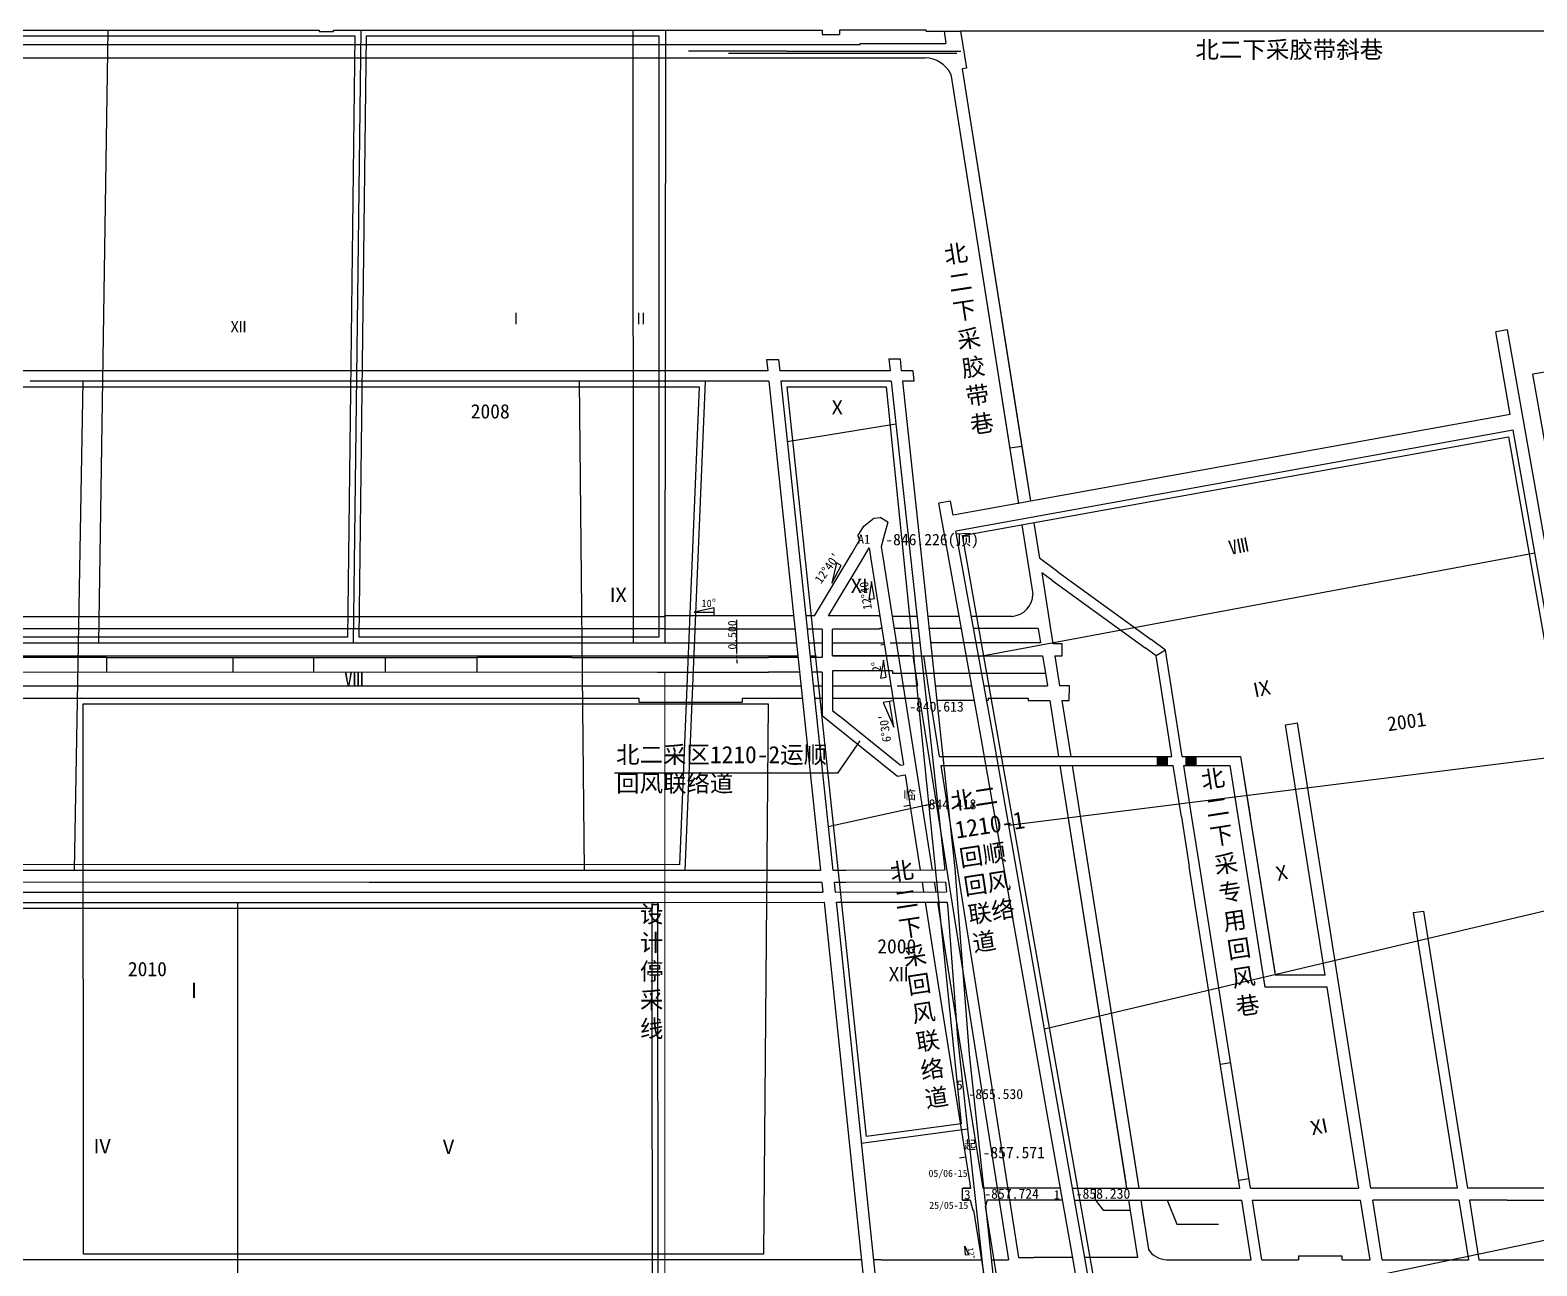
# Model space of a CAD drawing. Header units: millimetres. Extents: x 41513366 to 41522434, y 4590966 to 4600634.
# Drawn here: x 41518974 to 41519500, y 4597641 to 4598073 of the extents above; entities that cross this region are included whole.
import ezdxf

# ---------------------------------------------------------------- set-up
doc = ezdxf.new("R2010")
doc.units = ezdxf.units.MM
doc.header["$PDMODE"] = 35
doc.header["$PDSIZE"] = -5
doc.linetypes.add('ACAD_ISO02W100', pattern=[15, 12, -3])
doc.linetypes.add('SJHD', pattern=[10, 8, -2])
doc.layers.get('0').update_dxf_attribs({"lineweight": 18})
doc.layers.get('Defpoints').update_dxf_attribs({"lineweight": 18})
for name, color, linetype, lineweight in [('12-1煤巷道', 5, 'Continuous', 18), ('12煤巷道', 7, 'Continuous', 18), ('12煤巷道名称', 7, 'Continuous', 18), ('2016年12煤进尺', 7, 'Continuous', 18), ('7煤巷道', 6, 'Continuous', 18), ('停采线', 255, 'Continuous', 18), ('图纸改动标记', 2, 'Continuous', 18), ('岩巷', 30, 'Continuous', 18), ('工作面月末位置', 7, 'Continuous', 18), ('采空区工作面颜色', 6, 'Continuous', 18)]:
    doc.layers.add(name, color=color, linetype=linetype, lineweight=lineweight)
doc.styles.add('仿宋_GB2312', font='')
doc.styles.add('图签仿宋', font='')
doc.styles.add('正体', font='')
doc.styles.add('正等线体', font='simhei.ttf')
doc.styles.get('仿宋_GB2312').set_extended_font_data('宋体')
doc.styles.get('图签仿宋').set_extended_font_data('宋体')
doc.styles.get('正体').set_extended_font_data('宋体')
doc.dimstyles.new('测量用', dxfattribs={"dimtxt": 3, "dimasz": 2, "dimexe": 0, "dimexo": 0, "dimgap": 0.5, "dimtad": 1, "dimdec": 3, "dimzin": 0, "dimdsep": 46, "dimtxsty": '图签仿宋', "dimcen": 0.09, "dimdle": 4, "dimaunit": 1, "dimadec": 3, "dimazin": 2, "dimtfac": 1, "dimtdec": 3, "dimtix": 1, "dimtmove": 0, "dimatfit": 3, "dimfxl": 1, "dimtolj": 1, "dimarcsym": 1})

# ---------------------------------------------------------------- blocks, each defined once
blk = doc.blocks.new('*D106')
at = {"layer": '2016年12煤进尺', "color": 0, "linetype": 'Continuous', "lineweight": -2, "ltscale": 2}
for p, q in [((41519221.05, 4597855.26), (41519221.05, 4597866.86)), ((41519221.05, 4597853.76), (41519221.05, 4597854.26)), ((41519221.05, 4597852.76), (41519221.05, 4597851.76))]:
    blk.add_line(p, q, dxfattribs=at)
at = {"layer": '2016年12煤进尺', "color": 0, "ltscale": 2}
for points in [[(41519220.89, 4597855.26), (41519221.22, 4597855.26), (41519221.05, 4597854.26)], [(41519220.89, 4597852.76), (41519221.22, 4597852.76), (41519221.05, 4597853.76)]]:
    blk.add_solid(points, dxfattribs=at)
at = {"layer": 'Defpoints', "color": 0, "ltscale": 2}
for p in [(41519221.05, 4597854.26), (41519221.05, 4597854.26), (41519221.05, 4597853.76)]:
    blk.add_point(p, dxfattribs=at)
at = {"layer": '2016年12煤进尺', "color": 0, "lineweight": -3, "ltscale": 2, "insert": (41519219.45, 4597861.6), "char_height": 3, "attachment_point": 5, "rotation": 90, "style": '图签仿宋'}
blk.add_mtext('\\A1;0.500', dxfattribs=at)

msp = doc.modelspace()

# ---------------------------------------------------------------- hatches: boundary and pattern name
at = {"layer": '图纸改动标记', "lineweight": -3, "ltscale": 2}
for points in [[(41519371.5128, 4597819.209), (41519367.5128, 4597819.209), (41519367.5128, 4597816.009), (41519371.5128, 4597816.009)], [(41519381.5115, 4597819.209), (41519377.5115, 4597819.209), (41519377.5115, 4597816.009), (41519381.5115, 4597816.009)]]:
    msp.add_hatch(color=3, dxfattribs=at).paths.add_polyline_path(points, flags=0)

# ---------------------------------------------------------------- linework, layer by layer
at = {"linetype": 'ByBlock', "lineweight": -3, "ltscale": 0.5}
for p, q in [((41519001.263, 4597848.564), (41519001.263, 4597853.764)), ((41519045.263, 4597848.564), (41519045.263, 4597853.764)), ((41519073.4083, 4597848.564), (41519073.4083, 4597853.764)), ((41519098.408, 4597848.564), (41519098.408, 4597853.764)), ((41519130.408, 4597848.564), (41519130.408, 4597853.764))]:
    msp.add_line(p, q, dxfattribs=at)
at = {"layer": '12-1煤巷道', "lineweight": -3}
for p, q in [((41518800.762, 4598072.595), (41519075.297, 4598072.595)), ((41519075.297, 4598072.595), (41519075.297, 4598072.095)), ((41519075.297, 4598072.095), (41519080.297, 4598072.095)), ((41519080.297, 4598072.595), (41519250.813, 4598072.595)), ((41519080.297, 4598072.095), (41519080.297, 4598072.595)), ((41519250.813, 4598072.595), (41519250.813, 4598071.095)), ((41519256.813, 4598072.595), (41519256.813, 4598071.095)), ((41519287.111, 4598072.595), (41519270.096, 4598072.595)), ((41519287.111, 4598072.195), (41519287.111, 4598072.595)), ((41519250.813, 4598071.095), (41519256.813, 4598071.095)), ((41518654.991, 4597858.864), (41519241.8574, 4597858.864)), ((41518824.215, 4597854.264), (41519242.3451, 4597854.264)), ((41519282.4546, 4597854.264), (41519284.1139, 4597843.79)), ((41519286.1053, 4597854.264), (41519287.9493, 4597842.6213)), ((41518889.516, 4597843.79), (41519151.529, 4597843.79)), ((41519028.708, 4597843.79), (41519243.4555, 4597843.79)), ((41519247.679, 4597843.79), (41519250.822, 4597843.79)), ((41519254.422, 4597843.79), (41519274.7991, 4597843.79)), ((41519254.422, 4597843.79), (41519274.7991, 4597843.79)), ((41519276.9253, 4597843.79), (41519284.1139, 4597843.79)), ((41519276.9253, 4597843.79), (41519284.1139, 4597843.79)), ((41519287.9493, 4597842.6213), (41519291.6573, 4597819.209)), ((41519290.2662, 4597843.79), (41519303.0012, 4597843.79)), ((41519307.2694, 4597843.79), (41519329.3783, 4597843.79)), ((41518945.7325, 4597839.59), (41519151.529, 4597839.59)), ((41519028.708, 4597839.59), (41519186.839, 4597839.59)), ((41519186.839, 4597839.59), (41519186.839, 4597838.19)), ((41519186.839, 4597838.19), (41519222.839, 4597838.19)), ((41519222.839, 4597839.59), (41519243.9007, 4597839.59)), ((41519222.839, 4597839.59), (41519222.839, 4597838.19)), ((41519248.1243, 4597839.59), (41519250.822, 4597839.59)), ((41519254.422, 4597839.59), (41519284.7792, 4597839.59)), ((41519254.422, 4597839.59), (41519284.7792, 4597839.59)), ((41519284.7792, 4597839.59), (41519306.7484, 4597700.9057)), ((41519290.794, 4597838.89), (41519303.8882, 4597838.89)), ((41519308.1565, 4597838.89), (41519308.7186, 4597838.89)), ((41519308.7186, 4597839.59), (41519322.7186, 4597839.59)), ((41519308.7186, 4597839.59), (41519308.7186, 4597838.89)), ((41519322.7186, 4597839.59), (41519322.7186, 4597838.69)), ((41519322.7186, 4597838.69), (41519330.1831, 4597838.69)), ((41519292.1596, 4597816.009), (41519310.3041, 4597701.4689)), ((41519306.7484, 4597700.9057), (41519311.2844, 4597672.2715)), ((41519310.3041, 4597701.4689), (41519314.8401, 4597672.8348)), ((41519311.2844, 4597672.2715), (41519315.8279, 4597643.59)), ((41519314.8401, 4597672.8348), (41519319.3461, 4597644.39)), ((41519264.4763, 4597643.59), (41518913.696, 4597643.59)), ((41519264.4763, 4597643.59), (41519249.4311, 4597643.59)), ((41519271.4175, 4597643.59), (41519268.6957, 4597643.59)), ((41519271.4175, 4597643.59), (41519268.6957, 4597643.59)), ((41519271.4175, 4597643.59), (41519306.554, 4597643.59)), ((41519271.4175, 4597643.59), (41519306.554, 4597643.59)), ((41519309.8214, 4597643.59), (41519315.8279, 4597643.59)), ((41519319.3461, 4597644.39), (41519324.603, 4597644.39)), ((41519338.329, 4597644.39), (41519324.603, 4597644.39)), ((41519360.8431, 4597644.39), (41519342.5927, 4597644.39))]:
    msp.add_line(p, q, dxfattribs=at)
for points in [[(41519270.096, 4598072.595), (41519256.813, 4598072.595)], [(41519287.111, 4598072.195), (41519293.3366, 4598072.195)], [(41519246.0376, 4597858.864), (41519250.822, 4597858.864)], [(41519254.422, 4597858.864), (41519272.4112, 4597858.864)], [(41519274.5374, 4597858.864), (41519284.9167, 4597858.864)], [(41519326.9996, 4597858.864), (41519288.6423, 4597858.864)], [(41519331.9775, 4597854.264), (41519334.5775, 4597854.264), (41519334.5775, 4597858.464), (41519331.3173, 4597858.4478)], [(41519246.5227, 4597854.264), (41519248.822, 4597854.264)], [(41519254.422, 4597854.264), (41519282.4546, 4597854.264)], [(41519286.1053, 4597854.264), (41519298.088, 4597854.264)], [(41519301.9659, 4597854.264), (41519327.7255, 4597854.264)], [(41519334.435, 4597838.69), (41519337.035, 4597838.69), (41519337.1306, 4597843.7955), (41519333.6303, 4597843.79)]]:
    msp.add_lwpolyline(points, dxfattribs=at)
at = {"layer": '12煤巷道', "color": 7, "lineweight": -3}
for p, q in [((41519293.3366, 4598072.195), (41519293.9993, 4598067.995)), ((41519293.3366, 4598072.195), (41519293.9993, 4598067.995)), ((41519608.917, 4598072.195), (41519299.1052, 4598072.195)), ((41519299.1052, 4598072.195), (41519301.1292, 4598059.3683)), ((41519295.6916, 4598057.2708), (41519315.169, 4597933.8377)), ((41519295.6916, 4598057.2708), (41519319.3542, 4597907.3148)), ((41519299.6494, 4598059.1348), (41519319.3177, 4597934.4923)), ((41519299.6494, 4598059.1348), (41519323.458, 4597908.254)), ((41519315.169, 4597933.8377), (41519319.3542, 4597907.3148)), ((41519319.3177, 4597934.4923), (41519323.458, 4597908.254)), ((41519319.3177, 4597934.4923), (41519323.458, 4597908.254)), ((41519320.509, 4597899.9966), (41519324.3218, 4597875.8342)), ((41519320.509, 4597899.9966), (41519324.3218, 4597875.8341)), ((41519324.6429, 4597900.745), (41519326.6022, 4597888.3285)), ((41519324.6429, 4597900.745), (41519326.6022, 4597888.3285)), ((41519324.6429, 4597900.745), (41519326.6022, 4597888.3285)), ((41519333.0124, 4597883.6656), (41519326.6022, 4597888.3285)), ((41519327.3957, 4597883.2995), (41519331.3173, 4597858.4478)), ((41519327.3957, 4597883.2995), (41519331.3173, 4597858.4478)), ((41519327.3957, 4597883.2995), (41519331.3173, 4597858.4478)), ((41519330.8947, 4597880.7544), (41519327.3957, 4597883.2995)), ((41519333.0124, 4597883.6656), (41519365.5596, 4597859.9901)), ((41519330.8947, 4597880.7544), (41519363.4419, 4597857.0789)), ((41519326.2107, 4597863.864), (41519326.9996, 4597858.864)), ((41519326.2107, 4597863.864), (41519326.9996, 4597858.864)), ((41519367.2772, 4597854.289), (41519363.4419, 4597857.0789)), ((41519370.6008, 4597856.323), (41519365.5596, 4597859.9901)), ((41519372.8316, 4597842.1861), (41519370.6008, 4597856.323)), ((41519001.263, 4597853.764), (41518963.263, 4597853.764)), ((41519001.263, 4597853.764), (41519045.263, 4597853.764)), ((41519045.263, 4597853.764), (41519073.4083, 4597853.764)), ((41519073.4083, 4597853.764), (41519098.408, 4597853.764)), ((41519098.408, 4597853.764), (41519130.408, 4597853.764)), ((41519163.408, 4597853.764), (41519130.408, 4597853.764)), ((41519163.408, 4597853.764), (41519193.408, 4597853.764)), ((41519193.408, 4597853.764), (41519232.108, 4597853.764)), ((41519242.3981, 4597853.764), (41519232.108, 4597853.764)), ((41519250.822, 4597853.764), (41519246.6216, 4597853.764)), ((41519281.422, 4597854.264), (41519254.422, 4597854.264)), ((41519281.422, 4597854.264), (41519323.422, 4597854.264)), ((41519323.422, 4597854.264), (41519327.7255, 4597854.264)), ((41519331.9775, 4597854.264), (41519333.6303, 4597843.79)), ((41519331.9775, 4597854.264), (41519333.6303, 4597843.79)), ((41519369.2756, 4597841.6249), (41519367.2772, 4597854.289)), ((41519193.408, 4597848.564), (41519232.108, 4597848.564)), ((41519242.9494, 4597848.564), (41519232.108, 4597848.564)), ((41519250.822, 4597848.564), (41519247.1729, 4597848.564)), ((41519275.366, 4597849.064), (41519254.422, 4597849.064)), ((41519275.366, 4597849.064), (41519275.366, 4597848.264)), ((41519275.366, 4597848.264), (41519281.422, 4597848.264)), ((41519281.422, 4597848.264), (41519323.422, 4597848.264)), ((41519323.422, 4597848.264), (41519328.6723, 4597848.264)), ((41519328.6723, 4597848.264), (41519329.3783, 4597843.79)), ((41519372.8128, 4597819.209), (41519369.2756, 4597841.6249)), ((41519376.4573, 4597819.209), (41519372.8316, 4597842.1861)), ((41519330.1831, 4597838.69), (41519333.2571, 4597819.209)), ((41519334.435, 4597838.69), (41519337.5091, 4597819.209)), ((41519334.435, 4597838.69), (41519337.5091, 4597819.209)), ((41519412.5035, 4597830.2433), (41519416.6522, 4597830.8979)), ((41519291.6573, 4597819.209), (41519333.2571, 4597819.209)), ((41519292.1596, 4597816.009), (41519333.7621, 4597816.009)), ((41519333.2571, 4597819.209), (41519337.5091, 4597819.209)), ((41519333.7621, 4597816.009), (41519356.7386, 4597670.4014)), ((41519333.7621, 4597816.009), (41519338.014, 4597816.009)), ((41519337.5091, 4597819.209), (41519369.7871, 4597819.209)), ((41519338.014, 4597816.009), (41519360.9037, 4597670.9515)), ((41519338.014, 4597816.009), (41519373.3177, 4597816.009)), ((41519369.7871, 4597819.209), (41519372.8128, 4597819.209)), ((41519376.1337, 4597798.1637), (41519373.3177, 4597816.009)), ((41519376.4573, 4597819.209), (41519396.787, 4597819.209)), ((41519376.9623, 4597816.009), (41519393.0415, 4597816.009)), ((41519379.6897, 4597798.7248), (41519376.9623, 4597816.009)), ((41519393.0415, 4597816.009), (41519405.2838, 4597738.715)), ((41519396.787, 4597819.209), (41519408.8709, 4597742.915)), ((41519382.4218, 4597781.4092), (41519379.6898, 4597798.7248)), ((41519376.1337, 4597798.1637), (41519378.8661, 4597780.8482)), ((41519457.0072, 4597764.7162), (41519460.5625, 4597765.2816)), ((41519426.2821, 4597742.915), (41519408.8709, 4597742.915)), ((41519426.9448, 4597738.715), (41519405.2838, 4597738.715)), ((41519472.9719, 4597664.3593), (41519442.9312, 4597664.3593)), ((41519489.8294, 4597664.3593), (41519476.6173, 4597664.3593)), ((41519446.2155, 4597643.588), (41519476.2785, 4597643.588))]:
    msp.add_line(p, q, dxfattribs=at)
at = {"layer": '12煤巷道', "color": 30, "lineweight": -3}
for p, q in [((41519250.822, 4597863.664), (41519250.822, 4597853.764)), ((41519254.422, 4597854.264), (41519254.422, 4597863.664)), ((41519250.822, 4597848.564), (41519250.822, 4597833.5078)), ((41519254.422, 4597849.064), (41519254.422, 4597835.2282)), ((41519254.422, 4597835.2282), (41519256.8264, 4597833.2873)), ((41519250.822, 4597833.5078), (41519254.5673, 4597830.4844)), ((41519254.5669, 4597830.4839), (41519277.0339, 4597812.3494)), ((41519278.0495, 4597816.1548), (41519256.8264, 4597833.2873)), ((41519278.0495, 4597816.1548), (41519279.1497, 4597816.3289)), ((41519277.0325, 4597812.3492), (41519279.7123, 4597812.7731))]:
    msp.add_line(p, q, dxfattribs=at)
at = {"layer": '12煤巷道', "color": 0, "lineweight": 20}
for p, q in [((41519001.263, 4597848.564), (41518963.263, 4597848.564)), ((41519001.263, 4597848.564), (41519045.263, 4597848.564)), ((41519073.4083, 4597848.564), (41519045.263, 4597848.564)), ((41519073.4083, 4597848.564), (41519098.408, 4597848.564)), ((41519098.408, 4597848.564), (41519130.408, 4597848.564)), ((41519130.408, 4597848.564), (41519163.408, 4597848.564)), ((41519193.408, 4597848.564), (41519163.408, 4597848.564))]:
    msp.add_line(p, q, dxfattribs=at)
at = {"layer": '12煤巷道', "color": 7, "linetype": 'ACAD_ISO02W100', "lineweight": -3, "ltscale": 0.3}
for p, q in [((41519292.1596, 4597816.009), (41519333.7621, 4597816.009)), ((41519292.6495, 4597819.209), (41519333.2571, 4597819.209)), ((41519403.2884, 4597751.3131), (41519405.2838, 4597738.715)), ((41519407.4367, 4597751.9701), (41519408.8709, 4597742.915))]:
    msp.add_line(p, q, dxfattribs=at)
at = {"layer": '12煤巷道', "lineweight": -3}
for p, q in [((41519333.7621, 4597816.009), (41519357.0195, 4597668.621)), ((41519333.7621, 4597816.009), (41519357.0195, 4597668.621)), ((41519338.014, 4597816.009), (41519361.2715, 4597668.621)), ((41519338.014, 4597816.009), (41519361.2715, 4597668.621)), ((41519386.3323, 4597733.5333), (41519378.8661, 4597780.8482)), ((41519389.8882, 4597734.0944), (41519382.422, 4597781.4093)), ((41519396.5754, 4597668.621), (41519386.3323, 4597733.5333)), ((41519400.2199, 4597668.621), (41519389.8882, 4597734.0944)), ((41519338.1715, 4597668.621), (41519361.2715, 4597668.621)), ((41519338.915, 4597664.421), (41519361.9342, 4597664.421)), ((41519357.6823, 4597664.421), (41519360.8431, 4597644.39)), ((41519361.9342, 4597664.421), (41519364.6492, 4597647.2154)), ((41519361.9342, 4597664.421), (41519363.272, 4597655.9435)), ((41519400.5248, 4597643.5897), (41519397.2381, 4597664.421)), ((41519404.1693, 4597643.5897), (41519400.8826, 4597664.421))]:
    msp.add_line(p, q, dxfattribs=at)
at = {"layer": '12煤巷道', "color": 7, "lineweight": -3, "ltscale": 0.3}
for p, q in [((41519393.0415, 4597816.009), (41519403.2884, 4597751.3131)), ((41519393.0415, 4597816.009), (41519395.9359, 4597797.7345)), ((41519396.787, 4597819.209), (41519407.4367, 4597751.9701)), ((41519396.787, 4597819.209), (41519400.0842, 4597798.3915))]:
    msp.add_line(p, q, dxfattribs=at)
at = {"layer": '12煤巷道', "color": 7, "lineweight": -3}
for points in [[(41518536.155, 4598067.595), (41519264.094, 4598067.595), (41519264.094, 4598067.995), (41519268.414, 4598067.995), (41519293.9993, 4598067.995)], [(41518767.893, 4598062.995), (41519268.414, 4598062.995), (41519286.7678, 4598062.995)], [(41519301.1292, 4598059.3683), (41519299.6494, 4598059.1348)], [(41518764.0544, 4597868.0662), (41519195.7493, 4597868.0634)], [(41519240.8608, 4597868.264), (41519195.7492, 4597868.264), (41519195.7493, 4597868.064)], [(41519206.1173, 4597869.5584), (41519213.116, 4597869.5584), (41519213.1125, 4597871.0809), (41519206.1173, 4597869.5584)], [(41519213.116, 4597868.264), (41519213.116, 4597869.5584)], [(41519248.0887, 4597868.264), (41519245.0844, 4597868.264)], [(41519270.7861, 4597868.064), (41519270.7861, 4597868.264), (41519252.9825, 4597868.264)], [(41519270.9538, 4597868.064), (41519270.7861, 4597868.064)], [(41519283.906, 4597868.064), (41519275.2062, 4597868.064)], [(41519298.6068, 4597868.064), (41519287.6512, 4597868.064)], [(41519317.0624, 4597868.064), (41519302.8751, 4597868.064)], [(41518654.991, 4597863.8952), (41519195.7491, 4597863.8634)], [(41519195.7491, 4597863.864), (41519195.7491, 4597863.664)], [(41519241.3485, 4597863.664), (41519195.7491, 4597863.664)], [(41519250.822, 4597863.664), (41519245.572, 4597863.664)], [(41519270.7861, 4597863.864), (41519270.7861, 4597863.664), (41519254.422, 4597863.664)], [(41519271.6191, 4597863.864), (41519270.7861, 4597863.864)], [(41519284.3674, 4597863.864), (41519275.8715, 4597863.864)], [(41519299.3671, 4597863.864), (41519287.873, 4597863.864)], [(41519326.2107, 4597863.864), (41519303.6354, 4597863.864)], [(41519331.9775, 4597854.264), (41519334.5775, 4597854.264)], [(41519426.2821, 4597742.915), (41519412.5035, 4597830.2433)], [(41519472.2966, 4597668.6019), (41519442.2585, 4597668.6214), (41519435.8212, 4597709.405), (41519416.6522, 4597830.8979)], [(41519460.5625, 4597765.2816), (41519473.6446, 4597683.0332), (41519475.9423, 4597668.5996)], [(41519489.8295, 4597668.5906), (41519475.9423, 4597668.5996)], [(41519446.2152, 4597643.5897), (41519443.3912, 4597661.4453), (41519442.9312, 4597664.3593)], [(41519472.9719, 4597664.3593), (41519476.2782, 4597643.5897)], [(41519476.6173, 4597664.3593), (41519479.9239, 4597643.588)], [(41519432.223, 4597643.588), (41519432.223, 4597644.8897), (41519417.023, 4597644.8897), (41519417.023, 4597643.588)], [(41519446.2152, 4597643.5897), (41519476.2782, 4597643.5897)], [(41519479.9236, 4597643.5897), (41519505.3641, 4597643.5897)], [(41519479.9239, 4597643.588), (41519542.935, 4597643.588)]]:
    msp.add_lwpolyline(points, dxfattribs=at)
for points in [[(41519457.0072, 4597764.7162), (41519470.0893, 4597682.4676, 0.00003268), (41519470.0893, 4597682.4673), (41519472.2966, 4597668.6019)], [(41519441.963, 4597643.5897), (41519439.2427, 4597660.7895, -0.00007802), (41519439.2426, 4597660.7902), (41519438.6695, 4597664.421)]]:
    msp.add_lwpolyline(points, format="xyb", dxfattribs=at)
at = {"layer": '12煤巷道', "lineweight": -3}
msp.add_lwpolyline([(41519400.2199, 4597668.621), (41519438.0066, 4597668.621), (41519431.6726, 4597708.7502, -0.00001478), (41519431.6726, 4597708.7504), (41519426.9448, 4597738.715)], format="xyb", dxfattribs=at)
for points in [[(41519361.2715, 4597668.621), (41519396.5754, 4597668.621)], [(41519361.9342, 4597664.421), (41519397.2381, 4597664.421)], [(41519400.8826, 4597664.421), (41519438.6695, 4597664.421)], [(41519370.9728, 4597643.5897), (41519400.5248, 4597643.5897)], [(41519404.1693, 4597643.5897), (41519417.023, 4597643.5897)], [(41519432.223, 4597643.5897), (41519441.963, 4597643.5897)]]:
    msp.add_lwpolyline(points, dxfattribs=at)
at = {"layer": '12煤巷道', "color": 7, "lineweight": -3}
for centre, radius, start, end in [((41519286.1438, 4598052.2043), 10.8087, 27.952902, 86.690559), ((41519316.4227, 4597875.9378), 7.8998, 274.64488, 359.248127)]:
    msp.add_arc(centre, radius, start, end, dxfattribs=at)
at = {"layer": '12煤巷道', "lineweight": -3}
msp.add_arc((41519371.2988, 4597651.4856), 7.9026, 212.707473, 268.019052, dxfattribs=at)
at = {"layer": '2016年12煤进尺', "color": 0, "lineweight": -3, "ltscale": 2}
for p, q in [((41519293.3366, 4598072.195), (41519299.1052, 4598072.195)), ((41519316.2744, 4597926.8327), (41519320.423, 4597927.4873)), ((41519327.7255, 4597854.264), (41519328.6723, 4597848.264)), ((41519351.686, 4597702.4204), (41519356.3621, 4597672.7871))]:
    msp.add_line(p, q, dxfattribs=at)
at = {"layer": '2016年12煤进尺', "color": 2, "lineweight": -3, "ltscale": 2}
for p, q in [((41519370.6008, 4597856.323), (41519367.2772, 4597854.289)), ((41519389.7472, 4597711.8921), (41519393.3016, 4597712.4529)), ((41519396.1379, 4597671.3932), (41519399.6915, 4597671.9538))]:
    msp.add_line(p, q, dxfattribs=at)
at = {"layer": '2016年12煤进尺', "color": 30, "lineweight": -3, "ltscale": 2}
msp.add_lwpolyline([(41519263.967, 4597824.676), (41519256.1098, 4597813.3244), (41519178.3318, 4597813.3244)], dxfattribs=at)
at = {"layer": '7煤巷道', "lineweight": -3}
for p, q in [((41519231.3835, 4597957.7478), (41519235.607, 4597957.7475)), ((41519231.3835, 4597957.7478), (41519231.8044, 4597953.7703)), ((41519235.607, 4597957.7475), (41519236.0279, 4597953.7699)), ((41519274.0304, 4597957.9596), (41519277.9675, 4597957.9559)), ((41519274.0304, 4597957.9596), (41519274.491, 4597953.7666)), ((41519277.9675, 4597957.9559), (41519278.4188, 4597953.7663)), ((41519282.442, 4597953.7659), (41519282.8298, 4597950.1659)), ((41519016.2424, 4597950.107), (41518974.5114, 4597950.0831)), ((41519054.7418, 4597950.128), (41519016.2424, 4597950.107)), ((41519099.7693, 4597950.167), (41519054.7418, 4597950.128)), ((41519143.4881, 4597950.172), (41519099.7693, 4597950.167)), ((41519188.4028, 4597950.174), (41519143.4881, 4597950.172)), ((41519209.9268, 4597950.1722), (41519188.4028, 4597950.174)), ((41519232.1854, 4597950.1702), (41519236.3894, 4597910.4404)), ((41519236.4088, 4597950.1699), (41519240.5661, 4597910.8824)), ((41519274.8865, 4597950.1666), (41519293.3928, 4597781.7076)), ((41519278.8067, 4597950.1662), (41519297.1251, 4597780.1205)), ((41519236.3894, 4597910.4404), (41519250.2753, 4597779.4622)), ((41519240.566, 4597910.8832), (41519254.4986, 4597779.4645)), ((41519293.3928, 4597781.7076), (41519293.5581, 4597779.551)), ((41519297.1251, 4597780.1205), (41519302.0863, 4597715.3933)), ((41519250.7205, 4597775.2625), (41519251.0751, 4597771.9174)), ((41519254.9438, 4597775.2648), (41519255.2986, 4597771.9181)), ((41519293.88, 4597775.3518), (41519294.1427, 4597771.925)), ((41519251.4554, 4597768.3175), (41519269.4237, 4597596.199)), ((41519255.6776, 4597768.3182), (41519255.9816, 4597765.3919)), ((41519255.9816, 4597765.3919), (41519273.6426, 4597596.199)), ((41519294.6022, 4597765.9302), (41519298.0369, 4597721.1191)), ((41519298.0369, 4597721.1191), (41519311.7602, 4597596.199)), ((41519302.0863, 4597715.3933), (41519317.3581, 4597573.6285))]:
    msp.add_line(p, q, dxfattribs=at)
at = {"layer": '7煤巷道', "color": 4, "lineweight": -3}
msp.add_line((41519294.4186, 4597768.325), (41519294.6022, 4597765.9302), dxfattribs=at)
at = {"layer": '7煤巷道', "lineweight": -3}
for points in [[(41519489.8948, 4597968.0592), (41519485.7813, 4597967.3146)], [(41519490.8703, 4597938.5612), (41519485.7813, 4597967.3146)], [(41519641.5897, 4597108.4757), (41519628.5553, 4597182.2137), (41519613.3603, 4597268.3633), (41519606.5974, 4597306.7551), (41519589.6363, 4597402.9403), (41519572.9843, 4597497.3194), (41519565.4263, 4597540.1046), (41519557.0404, 4597587.7291), (41519549.6883, 4597629.4422), (41519533.5534, 4597721.15), (41519518.2713, 4597807.7394), (41519501.5673, 4597902.2217), (41519489.9142, 4597968.0627)], [(41519231.8044, 4597953.7703), (41519188.4031, 4597953.774), (41519143.488, 4597953.772), (41519099.7689, 4597953.767), (41519054.7391, 4597953.728), (41519016.2405, 4597953.707), (41518974.4294, 4597953.683), (41518935.7541, 4597953.724), (41518896.5082, 4597953.77), (41518853.855, 4597953.768), (41518806.5441, 4597953.774), (41518763.1193, 4597953.787), (41518715.4766, 4597953.77), (41518679.3431, 4597953.773), (41518647.2107, 4597953.6795)], [(41519274.491, 4597953.7666), (41519236.0279, 4597953.7699)], [(41519282.442, 4597953.7659), (41519278.4188, 4597953.7663)], [(41519502.9109, 4597953.2661), (41519498.7745, 4597952.5378)], [(41519574.0751, 4597526.3201), (41519565.8333, 4597572.9689), (41519557.8522, 4597618.2178), (41519550.3217, 4597661.1043), (41519542.8105, 4597703.9765), (41519534.875, 4597749.068), (41519526.8826, 4597794.1773), (41519519.2326, 4597837.3776), (41519511.1959, 4597882.6117), (41519498.7745, 4597952.5378)], [(41519054.7414, 4597950.128), (41519016.2424, 4597950.107), (41518974.5114, 4597950.0831)], [(41519232.1854, 4597950.1702), (41519188.4028, 4597950.174), (41519143.4881, 4597950.172), (41519099.7693, 4597950.167), (41519054.8555, 4597950.1281)], [(41519274.8865, 4597950.1666), (41519236.4088, 4597950.1699)], [(41519282.8298, 4597950.1659), (41519278.8067, 4597950.1662)], [(41519490.8703, 4597938.5612), (41519296.4834, 4597903.3707), (41519295.5938, 4597908.2848), (41519291.4609, 4597907.5366)], [(41519491.8463, 4597933.0469), (41519297.4809, 4597897.8603)], [(41519639.4758, 4597096.3057), (41519624.4194, 4597181.4826), (41519609.2242, 4597267.6338), (41519602.461, 4597306.0265), (41519585.5001, 4597402.2109), (41519568.8482, 4597496.5896), (41519561.2903, 4597539.3739), (41519552.904, 4597587.0007), (41519545.5521, 4597628.7132), (41519529.4169, 4597720.4222), (41519514.1352, 4597807.0095), (41519497.4314, 4597901.4905), (41519491.8463, 4597933.0469)], [(41519306.046, 4597826.971), (41519291.4609, 4597907.5366)], [(41519341.7747, 4597648.2684), (41519333.4255, 4597695.4283), (41519326.4991, 4597734.7909), (41519310.1808, 4597827.7083), (41519297.4809, 4597897.8603)], [(41519322.3023, 4597734.4064), (41519306.0507, 4597826.944)], [(41519250.2753, 4597779.4622), (41519227.9005, 4597779.45), (41519185.882, 4597779.449), (41519139.429, 4597779.449), (41519092.7444, 4597779.471), (41518830.4433, 4597779.547), (41518654.991, 4597779.547)], [(41519293.5581, 4597779.551), (41519259.0628, 4597779.467), (41519254.4986, 4597779.4645)], [(41519297.2348, 4597779.56), (41519297.168, 4597779.5598)], [(41519139.4275, 4597775.249), (41519092.7425, 4597775.271), (41518830.442, 4597775.347), (41518649.391, 4597775.347)], [(41519227.8138, 4597775.25), (41519185.8821, 4597775.249), (41519139.4503, 4597775.249)], [(41519250.7205, 4597775.2625), (41519227.9028, 4597775.25)], [(41519259.0668, 4597775.267), (41519254.9438, 4597775.2648)], [(41519293.88, 4597775.3518), (41519259.085, 4597775.267)], [(41518548.8527, 4597771.9034), (41518709.3735, 4597771.87), (41518817.3532, 4597771.863), (41519016.2807, 4597771.887), (41519109.3409, 4597771.889), (41519191.9754, 4597771.907), (41519251.0751, 4597771.9174)], [(41518595.8519, 4597768.2936), (41518709.3728, 4597768.27), (41518817.3529, 4597768.263), (41519016.2811, 4597768.287), (41519109.341, 4597768.289), (41519191.9762, 4597768.307), (41519251.4554, 4597768.3175)], [(41519255.2986, 4597771.9181), (41519294.1427, 4597771.925)], [(41519255.6776, 4597768.3182), (41519294.4186, 4597768.325)], [(41519337.6375, 4597647.545), (41519329.2898, 4597694.6961), (41519322.3023, 4597734.4064)], [(41519360.3616, 4597517.9692), (41519352.0826, 4597565.0632), (41519344.4715, 4597608.4615), (41519337.6375, 4597647.545)], [(41519364.4982, 4597518.6964), (41519356.2192, 4597565.7904), (41519348.6084, 4597609.187), (41519341.7747, 4597648.2684)]]:
    msp.add_lwpolyline(points, dxfattribs=at)
at = {"layer": '图纸改动标记', "color": 0, "lineweight": 20}
msp.add_line((41519195.947, 4597848.564), (41519195.947, 4597435.09), dxfattribs=at)
at = {"layer": '图纸改动标记', "color": 3, "lineweight": -3, "ltscale": 2}
for points in [[(41519238.4172, 4598065.295), (41519204.134, 4598065.295)], [(41519218.127, 4598064.556), (41519297.7806, 4598064.556)], [(41519238.4172, 4598065.295), (41519299.2302, 4598065.295)]]:
    msp.add_lwpolyline(points, dxfattribs=at)
at = {"layer": '图纸改动标记', "color": 1, "linetype": 'ByBlock', "lineweight": -3, "ltscale": 2}
for points in [[(41519346.1823, 4597664.421), (41519346.1823, 4597668.621)], [(41519346.1823, 4597664.421), (41519348.8764, 4597660.9017), (41519358.4809, 4597660.9023)], [(41519371.1823, 4597664.421), (41519374.5712, 4597655.9779), (41519389.0979, 4597655.996)]]:
    msp.add_lwpolyline(points, dxfattribs=at)
at = {"layer": '岩巷', "lineweight": -3}
for p, q in [((41519301.8376, 4597673.1062), (41519302.5482, 4597668.621)), ((41519305.9859, 4597673.7634), (41519306.8011, 4597668.6174)), ((41519299.7122, 4597664.421), (41519299.7122, 4597668.621)), ((41519510.825, 4597668.5593), (41519489.8295, 4597668.5906)), ((41519299.7122, 4597664.421), (41519301.812, 4597664.421)), ((41519489.8294, 4597664.3593), (41519539.2755, 4597664.388))]:
    msp.add_line(p, q, dxfattribs=at)
for points in [[(41519263.281, 4597896.1983), (41519265.307, 4597899.5858), (41519268.8804, 4597902.2949)], [(41519268.8804, 4597902.2949), (41519271.0739, 4597902.6041)], [(41519273.6688, 4597900.9575), (41519271.0739, 4597902.6041)], [(41519273.6688, 4597900.9575), (41519272.2518, 4597895.4322), (41519271.365, 4597892.2994)], [(41519261.0955, 4597890.0114), (41519263.8566, 4597894.628)], [(41519263.281, 4597896.1983), (41519263.8566, 4597894.628)], [(41519248.0887, 4597868.264), (41519261.0955, 4597890.0114)], [(41519252.9825, 4597868.264), (41519264.7, 4597887.8556)], [(41519264.7, 4597887.8556), (41519267.1657, 4597891.9783)], [(41519267.1657, 4597891.9783), (41519267.7666, 4597888.1849)], [(41519267.7666, 4597888.1849), (41519270.8193, 4597868.9152)], [(41519271.3664, 4597892.3044), (41519271.9149, 4597888.842)], [(41519271.9149, 4597888.842), (41519274.9677, 4597869.5723)], [(41519255.8142, 4597886.7125), (41519254.194, 4597879.6165), (41519257.4501, 4597885.7773), (41519255.8142, 4597886.7125)], [(41519267.057, 4597874.0016), (41519269.0312, 4597874.322), (41519268.0699, 4597880.2445), (41519267.057, 4597874.0016)], [(41519270.8193, 4597868.9152), (41519279.1494, 4597816.3288)], [(41519274.9681, 4597869.5724), (41519289.2294, 4597779.5405)], [(41519272.4973, 4597858.3152), (41519271.2275, 4597858.0641)], [(41519271.1601, 4597846.515), (41519273.1343, 4597846.8354), (41519272.173, 4597852.7579), (41519271.1601, 4597846.515)], [(41519275.8538, 4597829.463), (41519274.3499, 4597838.3532), (41519272.1178, 4597837.9932), (41519275.8538, 4597829.463)], [(41519275.6196, 4597838.6042), (41519274.3499, 4597838.3532)], [(41519279.7127, 4597812.7732), (41519284.9787, 4597779.5301)], [(41519281.4098, 4597802.0591), (41519279.328, 4597801.7294)], [(41519285.6438, 4597775.3317), (41519286.1837, 4597771.9236)], [(41519289.8945, 4597775.3421), (41519290.4359, 4597771.9243)], [(41519286.7539, 4597768.3237), (41519290.5021, 4597744.6629)], [(41519291.0062, 4597768.3244), (41519294.6504, 4597745.32)], [(41519290.5021, 4597744.6629), (41519301.8376, 4597673.1062)], [(41519294.6504, 4597745.32), (41519305.9859, 4597673.7634)], [(41519300.8482, 4597679.3522), (41519298.7664, 4597679.0224)], [(41519299.7122, 4597668.621), (41519302.5479, 4597668.6229)], [(41519302.5208, 4597668.621), (41519300, 4597668.621)], [(41519302.5482, 4597668.621), (41519302.5212, 4597668.621)], [(41519333.9109, 4597668.5943), (41519306.8011, 4597668.6174)], [(41519301.812, 4597664.421), (41519300, 4597664.421)], [(41519301.812, 4597664.421), (41519300, 4597664.421)], [(41519302.4001, 4597664.4205), (41519301.785, 4597664.421)], [(41519302.4, 4597664.421), (41519303.4, 4597660.921)], [(41519308.4, 4597664.421), (41519307.7992, 4597662.3181)], [(41519313.6678, 4597625.2711), (41519307.7992, 4597662.3181)], [(41519334.6547, 4597664.3931), (41519308.3984, 4597664.4154)], [(41519303.4, 4597660.921), (41519303.7681, 4597660.921)], [(41519309.5196, 4597624.6139), (41519303.7681, 4597660.921)], [(41519300.8532, 4597645.3287), (41519300.5933, 4597648.3174)], [(41519300.5933, 4597648.3174), (41519301.8494, 4597645.4153)], [(41519300.8532, 4597645.3287), (41519301.8494, 4597645.4153)]]:
    msp.add_lwpolyline(points, dxfattribs=at)
at = {"layer": '工作面月末位置', "color": 3, "linetype": 'Continuous', "lineweight": -3}
msp.add_line((41519001.55, 4598072.595), (41518998.344, 4597858.864), dxfattribs=at)
at = {"layer": '工作面月末位置', "color": 20, "lineweight": -3, "ltscale": 0.5}
for p, q in [((41519184.962, 4597858.864), (41519184.804, 4598072.595)), ((41519196.1554, 4598072.6), (41519195.9467, 4597858.8555))]:
    msp.add_line(p, q, dxfattribs=at)
at = {"layer": '工作面月末位置', "color": 205, "lineweight": -3}
for p, q in [((41519209.9283, 4597950.1722), (41519202.9114, 4597779.4494)), ((41519238.6471, 4597929.0297), (41519276.4646, 4597935.2498)), ((41519252.8602, 4597794.78), (41519290.4571, 4597802.9879)), ((41519264.4444, 4597684.3177), (41519301.53, 4597689.3217))]:
    msp.add_line(p, q, dxfattribs=at)
at = {"layer": '工作面月末位置', "color": 241, "lineweight": -3}
for p, q in [((41519305.3971, 4597854.1326), (41519499.4111, 4597890.2927)), ((41519511.8936, 4597819.6884), (41519315.9127, 4597795.0705)), ((41519520.7619, 4597769.4625), (41519328.3771, 4597724.1179)), ((41519540.3687, 4597658.1746), (41519347.1104, 4597617.7538))]:
    msp.add_line(p, q, dxfattribs=at)
at = {"layer": '工作面月末位置', "color": 150, "lineweight": -3}
msp.add_line((41519193.3478, 4597768.3072), (41519193.5266, 4597596.199), dxfattribs=at)
at = {"layer": '工作面月末位置', "color": 205, "lineweight": -3}
for points in [[(41518989.9902, 4597779.5008), (41518992.9918, 4597950.0937)], [(41519165.9929, 4597950.173), (41519167.792, 4597779.449)]]:
    msp.add_lwpolyline(points, dxfattribs=at)
at = {"layer": '工作面月末位置', "color": 150, "lineweight": -3}
msp.add_lwpolyline([(41519046.8519, 4597768.2877), (41519046.8161, 4597596.1957)], dxfattribs=at)
at = {"layer": '采空区工作面颜色', "color": 207, "lineweight": -3}
msp.add_line((41518830.4433, 4597779.547), (41519092.7444, 4597779.471), dxfattribs=at)
msp.add_line((41518830.4433, 4597779.547), (41519092.7444, 4597779.471), dxfattribs=at)
msp.add_line((41518830.4433, 4597779.547), (41519092.7444, 4597779.471), dxfattribs=at)
at = {"layer": '采空区工作面颜色', "color": 205, "lineweight": -3}
msp.add_line((41519230.3746, 4597645.59), (41518993.0448, 4597645.59), dxfattribs=at)
at = {"layer": '采空区工作面颜色', "color": 5, "lineweight": -3}
msp.add_lwpolyline([(41519089.8302, 4598072.595), (41519087.2032, 4597858.864)], dxfattribs=at)
at = {"layer": '采空区工作面颜色', "color": 102, "lineweight": -3}
msp.add_lwpolyline([(41517945.094, 4598070.595), (41519087.8054, 4598070.595), (41519085.2276, 4597860.864), (41517945.094, 4597860.864)], close=True, dxfattribs=at)
at = {"layer": '采空区工作面颜色', "color": 20, "lineweight": -3}
msp.add_lwpolyline([(41519193.7613, 4598070.595), (41519193.8292, 4597860.864), (41519089.228, 4597860.8702), (41519091.8057, 4598070.595), (41519193.7613, 4598070.595)], dxfattribs=at)
at = {"layer": '采空区工作面颜色', "color": 205, "lineweight": -3}
for points in [[(41518656.991, 4597948.1024), (41519207.8444, 4597948.1719), (41519200.992, 4597781.4498), (41518656.991, 4597781.5466)], [(41519238.6309, 4597948.1697), (41519273.0804, 4597948.1667), (41519299.3436, 4597691.0448), (41519266.2175, 4597686.5751)]]:
    msp.add_lwpolyline(points, close=True, dxfattribs=at)
at = {"layer": '采空区工作面颜色', "color": 241, "lineweight": -3}
msp.add_lwpolyline([(41519299.7971, 4597896.2471), (41519490.2257, 4597930.721), (41519557.0452, 4597551.9459), (41519366.4999, 4597518.8624)], close=True, dxfattribs=at)
at = {"layer": '采空区工作面颜色', "color": 205, "lineweight": -3}
msp.add_lwpolyline([(41518993.0448, 4597645.59), (41518992.9752, 4597837.59), (41519231.9515, 4597837.59), (41519230.3746, 4597645.59)], dxfattribs=at)
at = {"layer": '采空区工作面颜色', "color": 150, "lineweight": -3}
msp.add_lwpolyline([(41518597.8515, 4597766.2937), (41519191.3499, 4597766.3072), (41519191.5245, 4597598.1991), (41518597.8165, 4597598.22)], close=True, dxfattribs=at)

# ---------------------------------------------------------------- texts
at = {"layer": '12煤巷道', "color": 7, "lineweight": -3, "insert": (41519208.752, 4597874.2564), "char_height": 2.9, "width": 22.318737, "attachment_point": 1, "rotation": 358.97515, "style": '仿宋_GB2312'}
msp.add_mtext('{\\H0.8966x;10}%%D', dxfattribs=at)
at = {"layer": '12煤巷道名称', "color": 7, "lineweight": -3, "insert": (41519381.0453, 4598068.8201), "char_height": 6, "width": 215.295238, "attachment_point": 1, "style": '仿宋_GB2312'}
msp.add_mtext('\\pxt174;北二下采胶带斜巷 ', dxfattribs=at)
at = {"layer": '12煤巷道名称', "color": 7, "linetype": 'SJHD', "lineweight": -3, "char_height": 6, "attachment_point": 1, "rotation": 8.73049, "style": '仿宋_GB2312'}
for s, insert, width in [('北  二  下\\P采    胶  带  巷', (41519292.9277, 4597996.97), 8.233333), ('北\\P二\\P下采专用回风巷', (41519382.6033, 4597813.7897), 7.866667)]:
    msp.add_mtext(s, dxfattribs=dict(at, insert=insert, width=width))
at = {"layer": '12煤巷道名称', "color": 30, "lineweight": -3, "insert": (41519178.9123, 4597822.8493), "char_height": 6, "width": 264.6941, "attachment_point": 1, "style": '仿宋_GB2312'}
msp.add_mtext('北二采区1210-2运顺\\P回风联络道', dxfattribs=at)
at = {"layer": '12煤巷道名称', "color": 5, "linetype": 'SJHD', "lineweight": -3, "insert": (41519295.2118, 4597806.3593), "char_height": 6, "width": 23.766667, "attachment_point": 1, "rotation": 8.73049, "style": '仿宋_GB2312'}
msp.add_mtext('北二1210-1回顺回风联络道', dxfattribs=at)
at = {"layer": '停采线', "color": 3, "lineweight": -3, "insert": (41519187.2369, 4597767.2545), "char_height": 6, "width": 33.55335, "attachment_point": 1, "style": '仿宋_GB2312'}
msp.add_mtext('设\\P计\\P停\\P采\\P线', dxfattribs=at)
at = {"layer": '岩巷', "lineweight": -3, "style": '正等线体'}
for s, insert, char_height, width, attachment_point in [('A1', (41519267.5974, 4597894.9979), 3.2, 5.420225, 6), ('-846.226(顶)', (41519272.8203, 4597894.3428), 4, 49.550562, 4), ('-840.613', (41519281.1473, 4597836.5736), 3.5, 29.671348, 4), ('临', (41519283.5064, 4597805.6784), 3.2, 5.986517, 6), ('-844.418', (41519285.5567, 4597802.5077), 3.5, 29.671348, 4), ('5', (41519299.8423, 4597704.5804), 3.2, 2.966292, 6), ('-855.530', (41519301.8567, 4597701.4097), 3.5, 29.700843, 4), ('起', (41519304.4884, 4597683.482), 3, 6.042135, 6), ('-857.571', (41519306.741, 4597680.9931), 4, 32.595506, 4), ('05/06-15', (41519287.9183, 4597675.0311), 2.5, 73.044444, 1), ('3', (41519302.5742, 4597666.2911), 3.2, 2.831461, 6), ('-857.724', (41519307.367, 4597666.6249), 3.5, 29.907303, 4), ('1', (41519333.7681, 4597666.2911), 3.2, 1.429213, 6), ('-858.230', (41519339.262, 4597666.6249), 3.5, 29.700843, 4), ('25/05-15', (41519288.1732, 4597663.8573), 2.5, 73.044444, 1)]:
    msp.add_mtext(s, dxfattribs=dict(at, insert=insert, char_height=char_height, width=width, attachment_point=attachment_point))
at = {"layer": '岩巷', "lineweight": -3, "attachment_point": 1, "style": '正等线体'}
for s, insert, char_height, width, rotation in [("12%%D40'", (41519247.9207, 4597881.0158), 3.05889, 22.318737, 54.477357), ("12%%D40'", (41519265.1528, 4597870.1943), 3.05889, 22.318737, 98.22936), ('2%%D', (41519268.4187, 4597848.5294), 3.05889, 22.318737, 98.22936), ("6%%D30'", (41519271.8579, 4597824.0007), 3.05889, 22.318737, 98.22936), ('北二\\P下采  \\P回风联络道', (41519274.0575, 4597781.6527), 6, 8.359551, 8.73049), ('12%%D', (41519303.4967, 4597648.0503), 2, 22.318737, 280.523644)]:
    msp.add_mtext(s, dxfattribs=dict(at, insert=insert, char_height=char_height, width=width, rotation=rotation))
at = {"layer": '工作面月末位置', "color": 20, "lineweight": -3, "ltscale": 0.5, "char_height": 4, "attachment_point": 4, "style": '正等线体'}
for s, insert, width in [('Ⅰ', (41519141.2377, 4597972.0035), 0.606742), ('Ⅱ', (41519184.8784, 4597972.0027), 3.202247)]:
    msp.add_mtext(s, dxfattribs=dict(at, insert=insert, width=width))
at = {"layer": '工作面月末位置', "color": 102, "lineweight": -3, "ltscale": 0.5, "insert": (41519044.4533, 4597969.1392), "char_height": 4, "width": 7.011236, "attachment_point": 4, "style": '正等线体'}
msp.add_mtext('Ⅻ', dxfattribs=at)
at = {"layer": '工作面月末位置', "color": 205, "lineweight": -3, "char_height": 5, "width": 172.213633, "attachment_point": 1, "style": '正体'}
for s, insert in [('Ⅹ', (41519252.661, 4597943.5143)), ('Ⅸ', (41519176.244, 4597878.0631)), ('Ⅺ', (41519260.332, 4597881.2095)), ('Ⅷ', (41519084.1744, 4597848.8356)), ('Ⅻ', (41519274.1161, 4597745.7508))]:
    msp.add_mtext(s, dxfattribs=dict(at, insert=insert))
at = {"layer": '工作面月末位置', "color": 241, "lineweight": -3, "char_height": 5, "width": 172.213633, "attachment_point": 1, "rotation": 11.334672, "style": '正体'}
for s, insert in [('Ⅷ', (41519392.3675, 4597894.4401)), ('Ⅸ', (41519400.3578, 4597844.6201)), ('Ⅹ', (41519407.3093, 4597780.3833)), ('Ⅺ', (41519420.3438, 4597691.8401))]:
    msp.add_mtext(s, dxfattribs=dict(at, insert=insert))
at = {"layer": '工作面月末位置', "color": 150, "lineweight": -3, "char_height": 5, "width": 172.213633, "attachment_point": 1, "style": '正体'}
for s, insert in [('Ⅳ', (41518996.1992, 4597685.7688)), ('Ⅴ', (41519117.0282, 4597685.5625))]:
    msp.add_mtext(s, dxfattribs=dict(at, insert=insert))
at = {"layer": '采空区工作面颜色', "color": 102, "lineweight": -3, "insert": (41519128.1914, 4597942.1197), "char_height": 5, "width": 55.3554, "attachment_point": 1, "style": '正体'}
msp.add_mtext('{\\C20;2008}', dxfattribs=at)
at = {"layer": '采空区工作面颜色', "color": 6, "lineweight": -3, "insert": (41519447.6108, 4597832.9614), "char_height": 5, "width": 172.213633, "attachment_point": 1, "rotation": 7.965875, "style": '正体'}
msp.add_mtext('2001', dxfattribs=at)
at = {"layer": '采空区工作面颜色', "color": 6, "lineweight": -3, "char_height": 5, "width": 172.213633, "attachment_point": 1, "style": '正体'}
for s, insert in [('{\\C205;2000}', (41519270.0195, 4597755.4968)), ('{\\C205;2010}', (41519008.5799, 4597747.5412))]:
    msp.add_mtext(s, dxfattribs=dict(at, insert=insert))
at = {"layer": '采空区工作面颜色', "color": 205, "lineweight": -3, "insert": (41519027.9275, 4597740.3226), "char_height": 5, "width": 50.976239, "attachment_point": 1, "style": '正体'}
msp.add_mtext('{\\H1.083x;Ⅰ}', dxfattribs=at)

# ---------------------------------------------------------------- dimensions: what is measured, and where the dimension line sits
at = {"layer": '2016年12煤进尺', "color": 3, "lineweight": -3, "ltscale": 2}
dim = msp.add_linear_dim(base=(41519221.0526, 4597854.264), p1=(41519221.0526, 4597853.764), p2=(41519221.0526, 4597854.264), angle=90, dimstyle='测量用', override={"dimasz": 1, "dimgap": 0.1, "dimsah": 1, "dimtzin": 0}, dxfattribs=at)
dim.commit()
dim.dimension.update_dxf_attribs({"geometry": '*D106', "text_midpoint": (41519221.0526, 4597861.6045), "dimtype": 160})

doc.saveas('drawing.dxf')
